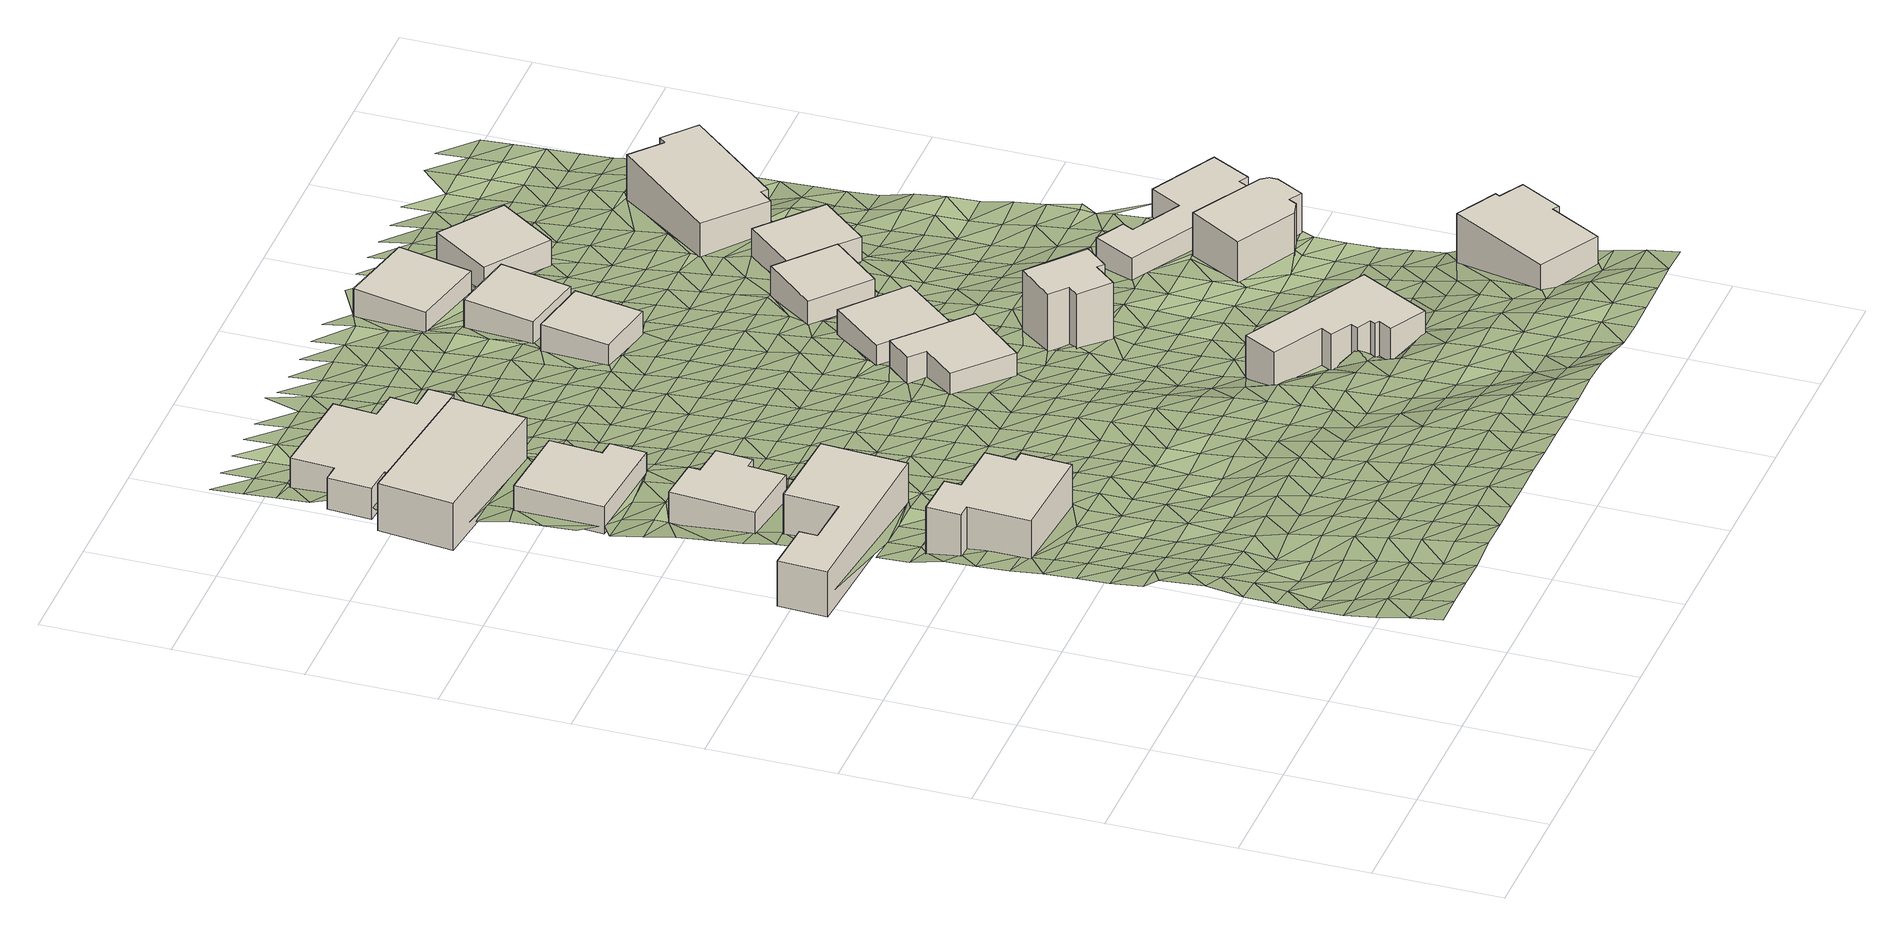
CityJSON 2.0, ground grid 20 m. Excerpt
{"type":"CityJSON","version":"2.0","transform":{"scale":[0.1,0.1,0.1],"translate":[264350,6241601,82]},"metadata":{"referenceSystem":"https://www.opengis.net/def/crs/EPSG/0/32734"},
"CityObjects":{
"building1":{"type":"Building","attributes":{"address":"110 Upper Roodebloem Road University Estate Cape Town","building":"house","building:levels":"2","footprint":{"type":"Polygon"},"plus_code":"CQXPXGX4+XPW","ground_height":95.2,"building_height":6.9,"roof_height":102.1},"geometry":[{"type":"Solid","lod":"1","boundaries":[[[[0,1,2,3]],[[1,4,5,2]],[[4,6,7,5]],[[6,8,9,7]],[[8,10,11,9]],[[10,12,13,11]],[[12,14,15,13]],[[14,0,3,15]],[[3,2,5,7,9,11,13,15]],[[14,12,10,8,6,4,1,0]]]]}]},
"building2":{"type":"Building","attributes":{"address":"112 Upper Roodebloem Road University Estate Cape Town","building":"house","building:levels":"2","footprint":{"type":"Polygon"},"plus_code":"CQXRX5XW+X7W","ground_height":97.8,"building_height":6.9,"roof_height":104.7},"geometry":[{"type":"Solid","lod":"1","boundaries":[[[[16,17,18,19]],[[17,20,21,18]],[[20,22,23,21]],[[22,24,25,23]],[[24,26,27,25]],[[26,28,29,27]],[[28,30,31,29]],[[30,32,33,31]],[[32,34,35,33]],[[34,16,19,35]],[[19,18,21,23,25,27,29,31,33,35]],[[34,32,30,28,26,24,22,20,17,16]]]]}]},
"building3":{"type":"Building","attributes":{"address":"108 Upper Roodebloem Road University Estate Cape Town","building":"house","building:levels":"1","footprint":{"type":"Polygon"},"plus_code":"CQXPX9XJ+XPR","ground_height":94.2,"building_height":4.1,"roof_height":98.3},"geometry":[{"type":"Solid","lod":"1","boundaries":[[[[36,37,38,39]],[[37,40,41,38]],[[40,42,43,41]],[[42,44,45,43]],[[44,46,47,45]],[[46,48,49,47]],[[48,50,51,49]],[[50,36,39,51]],[[39,38,41,43,45,47,49,51]],[[50,48,46,44,42,40,37,36]]]]}]},
"building4":{"type":"Building","attributes":{"address":"104 Upper Roodebloem Road University Estate Cape Town","building":"house","building:levels":"1","footprint":{"type":"Polygon"},"plus_code":"CQXMX9XJ+X3X","ground_height":91.2,"building_height":4.1,"roof_height":95.3},"geometry":[{"type":"Solid","lod":"1","boundaries":[[[[52,53,54,55]],[[53,56,57,54]],[[56,58,59,57]],[[58,60,61,59]],[[60,62,63,61]],[[62,52,55,63]],[[55,54,57,59,61,63]],[[62,60,58,56,53,52]]]]}]},
"building5":{"type":"Building","attributes":{"address":"102A Upper Roodebloem Road University Estate Cape Town","building":"house","building:levels":"2","footprint":{"type":"Polygon"},"plus_code":"CQXHX5X8+X9W","ground_height":89.8,"building_height":6.9,"roof_height":96.7},"geometry":[{"type":"Solid","lod":"1","boundaries":[[[[64,65,66,67]],[[65,68,69,66]],[[68,70,71,69]],[[70,64,67,71]],[[67,66,69,71]],[[70,68,65,64]]]]}]},
"building6":{"type":"Building","attributes":{"address":"102 Upper Roodebloem Road University Estate Cape Town","building":"house","building:levels":"1","footprint":{"type":"Polygon"},"plus_code":"CQXQXPXJ+XPX","ground_height":88.5,"building_height":4.1,"roof_height":92.6},"geometry":[{"type":"Solid","lod":"1","boundaries":[[[[72,73,74,75]],[[73,76,77,74]],[[76,78,79,77]],[[78,80,81,79]],[[80,82,83,81]],[[82,84,85,83]],[[84,86,87,85]],[[86,88,89,87]],[[88,90,91,89]],[[90,92,93,91]],[[92,94,95,93]],[[94,72,75,95]],[[75,74,77,79,81,83,85,87,89,91,93,95]],[[94,92,90,88,86,84,82,80,78,76,73,72]]]]}]},
"building7":{"type":"Building","attributes":{"address":"17 Beatty Road University Estate Cape Town","building":"house","building:levels":"1","footprint":{"type":"Polygon"},"plus_code":"C2X2XJXM+XRW","ground_height":92.9,"building_height":4.1,"roof_height":97},"geometry":[{"type":"Solid","lod":"1","boundaries":[[[[96,97,98,99]],[[97,100,101,98]],[[100,102,103,101]],[[102,104,105,103]],[[104,106,107,105]],[[106,96,99,107]],[[99,98,101,103,105,107]],[[106,104,102,100,97,96]]]]}]},
"building8":{"type":"Building","attributes":{"address":"2 Cloete Road Universtity Estate Cape Town","building":"house","building:levels":"2","footprint":{"type":"Polygon"},"plus_code":"C3X3X5XX+XJW","ground_height":94.3,"building_height":6.9,"roof_height":101.2},"geometry":[{"type":"Solid","lod":"1","boundaries":[[[[108,109,110,111]],[[109,112,113,110]],[[112,114,115,113]],[[114,116,117,115]],[[116,118,119,117]],[[118,120,121,119]],[[120,122,123,121]],[[122,124,125,123]],[[124,126,127,125]],[[126,128,129,127]],[[128,130,131,129]],[[130,108,111,131]],[[111,110,113,115,117,119,121,123,125,127,129,131]],[[130,128,126,124,122,120,118,116,114,112,109,108]]]]}]},
"building9":{"type":"Building","attributes":{"address":"15 Beatty Road University Estate Cape Town","building":"house","building:levels":"1","footprint":{"type":"Polygon"},"plus_code":"C2X8X4XX+XFW","ground_height":91.3,"building_height":4.1,"roof_height":95.4},"geometry":[{"type":"Solid","lod":"1","boundaries":[[[[132,133,134,135]],[[133,136,137,134]],[[136,138,139,137]],[[138,132,135,139]],[[135,134,137,139]],[[138,136,133,132]]]]}]},
"building10":{"type":"Building","attributes":{"address":"3 Cloete Road University Estate Cape Town","building":"house","building:levels":"3","footprint":{"type":"Polygon"},"plus_code":"C2XPXQXV+XGR","ground_height":92.7,"building_height":9.7,"roof_height":102.4},"geometry":[{"type":"Solid","lod":"1","boundaries":[[[[140,141,142,143]],[[141,144,145,142]],[[144,146,147,145]],[[146,148,149,147]],[[148,150,151,149]],[[150,152,153,151]],[[152,154,155,153]],[[154,140,143,155]],[[143,142,145,147,149,151,153,155]],[[154,152,150,148,146,144,141,140]]]]}]},
"building11":{"type":"Building","attributes":{"address":"137 Upper Roodebloem Road University Estate Cape Town","building":"house","building:levels":"1","footprint":{"type":"Polygon"},"plus_code":"CVXRX8X2+XGR","ground_height":88.2,"building_height":4.1,"roof_height":92.3},"geometry":[{"type":"Solid","lod":"1","boundaries":[[[[156,157,158,159]],[[157,160,161,158]],[[160,162,163,161]],[[162,156,159,163]],[[159,158,161,163]],[[162,160,157,156]]]]}]},
"building12":{"type":"Building","attributes":{"address":"135 Upper Roodebloem Road University Estate Cape Town","building":"house","building:levels":"1","footprint":{"type":"Polygon"},"plus_code":"C2X2XVX5+XXW","ground_height":86.9,"building_height":4.1,"roof_height":91},"geometry":[{"type":"Solid","lod":"1","boundaries":[[[[164,165,166,167]],[[165,168,169,166]],[[168,170,171,169]],[[170,164,167,171]],[[167,166,169,171]],[[170,168,165,164]]]]}]},
"building13":{"type":"Building","attributes":{"address":"13 Beatty Road University Estate Cape Town","building":"house","building:levels":"1","footprint":{"type":"Polygon"},"plus_code":"C2XQX2X2+XCX","ground_height":90.2,"building_height":4.1,"roof_height":94.3},"geometry":[{"type":"Solid","lod":"1","boundaries":[[[[172,173,174,175]],[[173,176,177,174]],[[176,178,179,177]],[[178,172,175,179]],[[175,174,177,179]],[[178,176,173,172]]]]}]},
"building14":{"type":"Building","attributes":{"address":"4 Cloete Road Universtity Estate Cape Town","building":"house","building:levels":"2","footprint":{"type":"Polygon"},"plus_code":"C4X8X6XG+X8V","ground_height":96.9,"building_height":6.9,"roof_height":103.8},"geometry":[{"type":"Solid","lod":"1","boundaries":[[[[180,181,182,183]],[[181,184,185,182]],[[184,186,187,185]],[[186,188,189,187]],[[188,190,191,189]],[[190,192,193,191]],[[192,194,195,193]],[[194,180,183,195]],[[183,182,185,187,189,191,193,195]],[[194,192,190,188,186,184,181,180]]]]}]},
"building15":{"type":"Building","attributes":{"address":"133 Upper Roodebloem Road University Estate Cape Town","building":"house","building:levels":"1","footprint":{"type":"Polygon"},"plus_code":"C2X3XQX2+XVX","ground_height":85.2,"building_height":4.1,"roof_height":89.3},"geometry":[{"type":"Solid","lod":"1","boundaries":[[[[196,197,198,199]],[[197,200,201,198]],[[200,202,203,201]],[[202,196,199,203]],[[199,198,201,203]],[[202,200,197,196]]]]}]},
"building16":{"type":"Building","attributes":{"address":"20 Cloete Road University Estate Cape Town","building":"house","building:levels":"2","footprint":{"type":"Polygon"},"plus_code":"C4X5XMXH+XHV","ground_height":92,"building_height":6.9,"roof_height":98.9},"geometry":[{"type":"Solid","lod":"1","boundaries":[[[[204,205,206,207]],[[205,208,209,206]],[[208,210,211,209]],[[210,212,213,211]],[[212,214,215,213]],[[214,216,217,215]],[[216,218,219,217]],[[218,220,221,219]],[[220,204,207,221]],[[207,206,209,211,213,215,217,219,221]],[[220,218,216,214,212,210,208,205,204]]]]}]},
"building17":{"type":"Building","attributes":{"address":"11 Beatty Road University Estate Cape Town","building":"house","building:levels":"1","footprint":{"type":"Polygon"},"plus_code":"C3X7XVXR+X8V","ground_height":88.9,"building_height":4.1,"roof_height":93},"geometry":[{"type":"Solid","lod":"1","boundaries":[[[[222,223,224,225]],[[223,226,227,224]],[[226,228,229,227]],[[228,222,225,229]],[[225,224,227,229]],[[228,226,223,222]]]]}]},
"building18":{"type":"Building","attributes":{"address":"26 Beatty Road University Estate Cape Town","building":"house","building:levels":"1","footprint":{"type":"Polygon"},"plus_code":"C2XQX9XW+XPR","ground_height":85.7,"building_height":4.1,"roof_height":89.8},"geometry":[{"type":"Solid","lod":"1","boundaries":[[[[230,231,232,233]],[[231,234,235,232]],[[234,236,237,235]],[[236,230,233,237]],[[233,232,235,237]],[[236,234,231,230]]]]}]},
"building19":{"type":"Building","attributes":{"address":"18 Haig Road University Estate Cape Town","building":"house","building:levels":"1","footprint":{"type":"Polygon"},"plus_code":"C4X9XCX2+XXV","ground_height":91.1,"building_height":4.1,"roof_height":95.2},"geometry":[{"type":"Solid","lod":"1","boundaries":[[[[238,239,240,241]],[[239,242,243,240]],[[242,244,245,243]],[[244,246,247,245]],[[246,248,249,247]],[[248,250,251,249]],[[250,252,253,251]],[[252,254,255,253]],[[254,256,257,255]],[[256,238,241,257]],[[241,240,243,245,247,249,251,253,255,257]],[[256,254,252,250,248,246,244,242,239,238]]]]}]},
"building20":{"type":"Building","attributes":{"address":"20 Rhodes Avenue University Estate Cape Town","building":"house","building:levels":"2","footprint":{"type":"Polygon"},"plus_code":"C3XQXJXJ+XWV","ground_height":85.9,"building_height":6.9,"roof_height":92.8},"geometry":[{"type":"Solid","lod":"1","boundaries":[[[[258,259,260,261]],[[259,262,263,260]],[[262,264,265,263]],[[264,266,267,265]],[[266,268,269,267]],[[268,270,271,269]],[[270,272,273,271]],[[272,258,261,273]],[[261,260,263,265,267,269,271,273]],[[272,270,268,266,264,262,259,258]]]]}]},
"terrain1":{"type":"TINRelief","geometry":[{"type":"CompositeSurface","lod":"1","boundaries":[[[274,275,276]],[[277,275,278]],[[279,275,274]],[[280,277,278]],[[278,275,279]],[[281,282,280]],[[274,283,279]],[[281,280,278]],[[284,285,282]],[[279,286,278]],[[287,282,281]],[[286,279,283]],[[282,287,284]],[[288,289,285]],[[281,278,290]],[[290,278,286]],[[285,284,288]],[[281,291,287]],[[286,283,292]],[[289,293,294]],[[291,281,290]],[[288,293,289]],[[287,295,284]],[[295,287,291]],[[286,296,290]],[[292,297,286]],[[284,298,288]],[[299,300,294]],[[299,294,293]],[[291,290,296]],[[298,284,295]],[[286,297,296]],[[301,302,303]],[[300,303,302]],[[288,304,293]],[[295,291,305]],[[304,288,298]],[[303,300,299]],[[306,301,307]],[[308,297,292]],[[296,305,291]],[[299,293,309]],[[301,303,307]],[[310,298,295]],[[309,293,304]],[[311,312,306]],[[295,305,310]],[[299,313,303]],[[296,297,314]],[[311,306,307]],[[308,315,297]],[[304,298,316]],[[299,309,313]],[[316,298,310]],[[297,315,314]],[[312,317,318]],[[303,319,307]],[[320,305,296]],[[321,312,311]],[[319,303,313]],[[322,318,323]],[[309,304,324]],[[312,321,317]],[[316,325,304]],[[296,314,320]],[[311,307,326]],[[310,305,327]],[[308,328,315]],[[313,309,324]],[[323,318,317]],[[326,307,319]],[[304,325,324]],[[329,322,330]],[[327,316,310]],[[327,305,320]],[[311,331,321]],[[332,314,315]],[[333,322,323]],[[319,313,334]],[[330,322,333]],[[331,311,326]],[[332,315,328]],[[335,325,316]],[[329,336,337]],[[324,334,313]],[[323,317,333]],[[338,317,321]],[[314,339,320]],[[329,330,336]],[[316,327,335]],[[326,319,340]],[[338,321,331]],[[339,314,332]],[[341,333,317]],[[342,343,337]],[[319,334,340]],[[330,333,341]],[[344,324,325]],[[320,345,327]],[[325,335,346]],[[342,337,336]],[[331,326,347]],[[345,320,339]],[[324,344,334]],[[332,328,348]],[[340,347,326]],[[325,346,344]],[[327,349,335]],[[350,343,342]],[[317,338,351]],[[338,331,352]],[[339,332,348]],[[349,327,345]],[[348,328,353]],[[354,340,334]],[[355,356,350]],[[347,352,331]],[[335,357,346]],[[334,344,354]],[[345,339,358]],[[335,349,357]],[[342,336,26]],[[359,347,340]],[[352,351,338]],[[348,358,339]],[[360,361,362]],[[342,363,350]],[[354,359,340]],[[362,364,360]],[[344,346,365]],[[346,357,366]],[[352,347,367]],[[349,345,368]],[[369,370,361]],[[358,371,345]],[[372,317,351]],[[342,26,363]],[[365,354,344]],[[373,348,353]],[[359,367,347]],[[346,366,365]],[[357,349,368]],[[369,361,360]],[[370,369,374]],[[375,350,363]],[[345,371,368]],[[376,351,352]],[[348,373,358]],[[373,353,377]],[[359,354,378]],[[367,376,352]],[[379,366,357]],[[378,354,365]],[[380,371,358]],[[379,357,368]],[[381,26,382]],[[351,376,383]],[[358,373,380]],[[381,363,26]],[[384,374,46]],[[375,363,381]],[[367,359,385]],[[374,369,46]],[[378,386,359]],[[375,355,350]],[[365,366,387]],[[371,388,368]],[[389,366,379]],[[351,383,372]],[[46,390,384]],[[367,385,376]],[[377,391,373]],[[359,386,385]],[[380,388,371]],[[387,378,365]],[[366,389,387]],[[392,393,390]],[[394,379,368]],[[381,395,375]],[[382,22,381]],[[396,369,360]],[[373,397,380]],[[388,394,368]],[[392,390,46]],[[383,376,398]],[[399,386,378]],[[376,385,400]],[[373,391,397]],[[389,379,401]],[[395,355,375]],[[378,387,399]],[[402,403,404]],[[393,405,404]],[[398,372,383]],[[393,392,405]],[[398,376,400]],[[394,401,379]],[[386,406,385]],[[388,380,407]],[[380,397,408]],[[386,399,406]],[[409,395,381]],[[387,389,410]],[[388,407,394]],[[360,411,396]],[[22,412,381]],[[401,413,389]],[[380,408,407]],[[22,414,415]],[[415,414,416]],[[417,400,385]],[[397,391,418]],[[416,372,419]],[[372,398,419]],[[402,404,420]],[[46,421,392]],[[411,360,1]],[[387,410,399]],[[381,412,409]],[[417,385,406]],[[389,413,410]],[[420,422,402]],[[392,421,405]],[[395,409,355]],[[423,404,405]],[[401,394,424]],[[408,397,425]],[[422,420,426]],[[394,407,427]],[[398,400,428]],[[22,415,429]],[[399,430,406]],[[415,416,429]],[[431,400,417]],[[425,397,418]],[[416,419,432]],[[46,433,421]],[[401,424,413]],[[410,430,399]],[[394,427,424]],[[419,398,428]],[[412,22,434]],[[408,435,407]],[[421,423,405]],[[436,355,409]],[[428,400,431]],[[416,432,429]],[[417,406,437]],[[435,408,425]],[[438,426,420]],[[412,434,409]],[[411,1,396]],[[436,439,355]],[[429,434,22]],[[430,437,406]],[[440,432,419]],[[410,413,441]],[[427,407,442]],[[443,396,444]],[[355,439,1]],[[413,424,445]],[[417,446,431]],[[425,418,447]],[[440,419,428]],[[442,407,435]],[[430,410,441]],[[437,446,417]],[[413,445,441]],[[444,396,448]],[[443,444,449]],[[404,423,450]],[[433,451,421]],[[452,436,409]],[[427,453,424]],[[434,454,409]],[[396,1,448]],[[455,433,456]],[[423,421,457]],[[432,458,429]],[[431,459,428]],[[460,432,440]],[[427,442,453]],[[1,439,461]],[[436,452,439]],[[437,430,462]],[[463,435,425]],[[448,449,444]],[[409,454,452]],[[446,459,431]],[[447,464,425]],[[434,429,458]],[[465,445,424]],[[421,451,457]],[[432,460,458]],[[441,462,430]],[[466,438,467]],[[1,461,448]],[[468,469,470]],[[451,433,455]],[[440,428,471]],[[435,463,442]],[[465,424,453]],[[463,425,464]],[[438,420,472]],[[473,461,439]],[[474,446,437]],[[459,471,428]],[[475,454,434]],[[452,473,439]],[[437,462,474]],[[476,449,448]],[[455,449,476]],[[468,470,477]],[[440,478,460]],[[479,441,445]],[[442,480,453]],[[477,481,468]],[[475,434,458]],[[482,445,465]],[[457,450,423]],[[483,448,461]],[[459,446,484]],[[447,485,464]],[[486,487,488]],[[471,478,440]],[[463,480,442]],[[473,483,461]],[[484,446,474]],[[445,482,479]],[[451,455,489]],[[450,457,451]],[[455,476,490]],[[477,470,481]],[[452,454,491]],[[460,492,458]],[[493,462,441]],[[494,465,453]],[[495,454,475]],[[496,487,497]],[[476,448,498]],[[478,492,460]],[[480,494,453]],[[472,420,58]],[[486,497,487]],[[455,490,489]],[[491,473,452]],[[459,499,471]],[[463,464,500]],[[489,450,451]],[[483,498,448]],[[454,495,491]],[[484,501,459]],[[441,479,493]],[[464,485,502]],[[496,503,504]],[[470,505,64]],[[475,458,506]],[[474,462,507]],[[482,465,508]],[[478,471,499]],[[500,480,463]],[[492,506,458]],[[459,501,499]],[[494,508,465]],[[500,464,502]],[[497,503,496]],[[490,476,509]],[[483,473,510]],[[507,484,474]],[[498,511,476]],[[507,462,493]],[[472,467,438]],[[512,513,504]],[[475,514,495]],[[510,473,491]],[[489,515,450]],[[490,509,489]],[[492,478,516]],[[479,482,517]],[[494,480,518]],[[512,504,503]],[[476,511,509]],[[506,514,475]],[[508,519,482]],[[520,498,483]],[[521,501,484]],[[522,502,485]],[[499,516,478]],[[518,480,500]],[[450,515,523]],[[523,524,450]],[[525,491,495]],[[479,517,493]],[[483,510,520]],[[484,507,521]],[[482,519,517]],[[526,524,527]],[[526,527,58]],[[515,489,528]],[[529,506,492]],[[514,525,495]],[[511,498,530]],[[508,494,531]],[[528,489,509]],[[492,516,529]],[[518,532,494]],[[533,503,497]],[[523,527,524]],[[534,510,491]],[[499,501,535]],[[493,536,507]],[[500,502,537]],[[472,58,467]],[[530,498,520]],[[501,521,538]],[[539,502,522]],[[512,503,533]],[[540,523,515]],[[514,506,541]],[[508,531,519]],[[534,491,525]],[[536,493,517]],[[494,532,531]],[[537,518,500]],[[540,515,528]],[[541,506,529]],[[501,538,535]],[[542,58,527]],[[537,502,539]],[[543,509,511]],[[544,516,499]],[[507,545,521]],[[530,546,511]],[[467,58,542]],[[547,548,512]],[[523,549,527]],[[520,510,550]],[[551,510,534]],[[545,507,536]],[[528,509,543]],[[525,514,552]],[[517,519,553]],[[554,532,518]],[[547,512,533]],[[523,540,549]],[[511,546,543]],[[541,555,514]],[[499,535,544]],[[519,531,556]],[[550,530,520]],[[529,516,557]],[[521,558,538]],[[522,559,539]],[[550,510,551]],[[518,537,554]],[[542,560,467]],[[534,525,552]],[[536,517,553]],[[514,555,552]],[[558,521,545]],[[519,556,553]],[[542,527,561]],[[540,528,562]],[[557,541,529]],[[532,563,531]],[[527,549,564]],[[557,516,544]],[[565,467,560]],[[497,72,533]],[[566,546,530]],[[539,567,537]],[[543,562,528]],[[532,554,563]],[[542,561,560]],[[534,568,551]],[[535,538,569]],[[545,536,570]],[[527,564,561]],[[530,550,566]],[[538,558,571]],[[567,539,559]],[[540,572,549]],[[573,555,541]],[[574,556,531]],[[565,64,467]],[[568,534,552]],[[553,570,536]],[[64,575,470]],[[547,533,576]],[[546,577,543]],[[535,569,544]],[[537,578,554]],[[540,562,572]],[[541,557,573]],[[538,571,569]],[[574,531,563]],[[560,579,565]],[[551,580,550]],[[545,581,558]],[[546,566,577]],[[578,537,567]],[[582,547,576]],[[583,564,549]],[[584,576,533]],[[560,561,579]],[[580,551,568]],[[545,570,581]],[[585,562,543]],[[552,555,586]],[[544,587,557]],[[588,553,556]],[[554,589,563]],[[583,549,572]],[[555,573,590]],[[591,556,574]],[[584,533,72]],[[550,592,566]],[[571,558,593]],[[567,559,594]],[[543,577,585]],[[587,544,569]],[[589,554,578]],[[568,552,586]],[[595,565,579]],[[592,550,580]],[[555,590,586]],[[581,593,558]],[[556,591,588]],[[565,596,64]],[[564,597,561]],[[598,572,562]],[[557,599,573]],[[600,570,553]],[[574,563,601]],[[602,564,583]],[[566,603,577]],[[569,571,604]],[[596,565,595]],[[585,598,562]],[[599,557,587]],[[563,589,601]],[[561,597,579]],[[580,568,605]],[[567,606,578]],[[564,602,597]],[[603,566,592]],[[571,593,604]],[[553,588,600]],[[594,607,567]],[[576,584,608]],[[609,583,572]],[[590,573,610]],[[611,581,570]],[[574,612,591]],[[586,605,568]],[[577,613,585]],[[587,569,614]],[[589,578,606]],[[598,609,572]],[[610,573,599]],[[612,574,601]],[[567,607,606]],[[72,608,584]],[[615,72,616]],[[595,579,617]],[[592,580,618]],[[613,577,603]],[[604,614,569]],[[611,570,600]],[[575,64,596]],[[619,620,576]],[[602,583,621]],[[622,593,581]],[[591,623,588]],[[615,616,624]],[[617,579,597]],[[580,605,618]],[[598,585,625]],[[586,590,626]],[[599,587,627]],[[601,589,628]],[[619,576,608]],[[609,621,583]],[[590,610,629]],[[623,591,612]],[[595,630,596]],[[603,592,631]],[[632,607,594]],[[625,585,613]],[[614,627,587]],[[581,611,622]],[[606,628,589]],[[633,604,593]],[[588,634,600]],[[586,635,605]],[[617,630,595]],[[618,631,592]],[[72,615,636]],[[626,590,629]],[[597,602,637]],[[609,598,638]],[[610,599,639]],[[640,612,601]],[[621,641,602]],[[624,642,643]],[[634,588,623]],[[636,615,624]],[[613,603,644]],[[604,633,614]],[[618,605,635]],[[638,598,625]],[[645,608,72]],[[599,627,639]],[[633,593,622]],[[601,628,640]],[[635,586,626]],[[642,646,643]],[[575,596,647]],[[617,597,637]],[[600,648,611]],[[606,607,649]],[[596,630,647]],[[602,641,637]],[[631,644,603]],[[632,650,607]],[[608,645,619]],[[629,610,651]],[[624,643,636]],[[623,612,652]],[[600,634,648]],[[636,645,72]],[[611,653,622]],[[621,609,654]],[[655,627,614]],[[638,656,609]],[[639,651,610]],[[652,612,640]],[[607,650,649]],[[657,630,617]],[[625,613,658]],[[659,628,606]],[[644,660,613]],[[633,655,614]],[[635,661,618]],[[646,575,662]],[[663,631,618]],[[664,665,619]],[[621,654,641]],[[629,666,626]],[[667,653,611]],[[647,662,575]],[[657,617,637]],[[609,656,654]],[[667,611,648]],[[668,643,646]],[[668,636,643]],[[658,638,625]],[[627,669,639]],[[634,623,670]],[[640,628,659]],[[619,645,664]],[[658,613,660]],[[651,666,629]],[[652,671,623]],[[606,649,659]],[[644,631,672]],[[650,632,673]],[[663,618,661]],[[655,669,627]],[[622,109,633]],[[653,109,622]],[[674,647,630]],[[626,675,635]],[[646,662,668]],[[676,630,657]],[[671,670,623]],[[648,634,677]],[[678,645,636]],[[637,641,679]],[[680,656,638]],[[681,651,639]],[[682,652,640]],[[631,663,672]],[[641,654,683]],[[635,684,661]],[[685,660,644]],[[633,686,655]],[[687,649,650]],[[626,666,675]],[[678,636,668]],[[674,630,676]],[[638,658,680]],[[669,681,639]],[[659,682,640]],[[667,648,677]],[[688,662,647]],[[657,637,679]],[[670,677,634]],[[641,683,679]],[[672,685,644]],[[650,673,687]],[[667,689,653]],[[656,690,654]],[[691,666,651]],[[633,109,686]],[[652,692,671]],[[684,663,661]],[[664,645,693]],[[688,668,662]],[[649,694,659]],[[695,645,678]],[[647,674,688]],[[656,680,690]],[[681,691,651]],[[682,692,652]],[[657,696,676]],[[658,660,697]],[[669,655,698]],[[685,699,660]],[[655,686,700]],[[694,649,687]],[[671,701,670]],[[702,683,654]],[[677,689,667]],[[693,645,695]],[[696,657,679]],[[677,670,703]],[[663,704,672]],[[705,675,666]],[[706,678,668]],[[658,697,680]],[[669,698,681]],[[659,707,682]],[[702,654,690]],[[660,699,697]],[[691,705,666]],[[655,700,698]],[[692,708,671]],[[672,704,685]],[[693,709,664]],[[703,670,710]],[[676,711,674]],[[701,671,708]],[[706,668,688]],[[694,707,659]],[[687,673,712]],[[703,713,677]],[[711,676,696]],[[714,670,701]],[[710,670,714]],[[715,686,109]],[[695,678,716]],[[683,717,679]],[[680,718,690]],[[692,682,719]],[[720,683,702]],[[713,703,710]],[[674,721,688]],[[699,685,722]],[[691,681,723]],[[700,686,715]],[[694,687,712]],[[675,705,724]],[[706,716,678]],[[725,685,704]],[[697,718,680]],[[681,698,726]],[[682,707,719]],[[712,673,727]],[[696,679,717]],[[109,728,715]],[[721,674,711]],[[683,720,717]],[[722,685,725]],[[714,701,729]],[[693,695,730]],[[714,731,710]],[[702,690,732]],[[723,705,691]],[[681,726,723]],[[692,733,708]],[[688,734,706]],[[700,735,698]],[[736,707,694]],[[716,730,695]],[[718,732,690]],[[733,701,708]],[[719,737,692]],[[711,696,738]],[[697,699,739]],[[688,721,734]],[[722,740,699]],[[735,700,715]],[[736,694,712]],[[741,742,693]],[[702,743,720]],[[733,692,737]],[[724,705,744]],[[717,738,696]],[[106,675,724]],[[718,697,739]],[[745,726,698]],[[730,741,693]],[[732,743,702]],[[699,740,739]],[[723,746,705]],[[706,747,716]],[[728,748,715]],[[749,719,707]],[[727,750,712]],[[706,734,751]],[[745,698,735]],[[752,707,736]],[[705,746,744]],[[725,704,753]],[[721,711,754]],[[738,755,711]],[[756,728,109]],[[730,716,747]],[[717,720,757]],[[732,718,758]],[[719,749,737]],[[717,759,738]],[[706,751,747]],[[743,760,720]],[[722,725,761]],[[737,762,733]],[[749,707,752]],[[724,744,763]],[[723,764,746]],[[734,721,754]],[[736,712,765]],[[723,726,766]],[[711,755,754]],[[739,758,718]],[[767,726,745]],[[740,722,761]],[[735,715,768]],[[720,760,757]],[[724,763,769]],[[770,715,748]],[[765,712,750]],[[759,717,757]],[[748,728,771]],[[741,730,772]],[[773,743,732]],[[774,762,737]],[[704,106,753]],[[746,775,744]],[[764,723,766]],[[775,746,764]],[[767,766,726]],[[769,106,724]],[[776,751,734]],[[745,735,768]],[[736,777,752]],[[747,772,730]],[[732,758,773]],[[768,715,770]],[[737,749,774]],[[778,739,740]],[[779,738,759]],[[776,734,754]],[[777,736,765]],[[779,755,738]],[[780,781,741]],[[760,743,782]],[[725,783,761]],[[745,784,767]],[[752,785,749]],[[763,744,786]],[[741,772,780]],[[756,733,762]],[[782,743,773]],[[740,761,778]],[[774,787,762]],[[755,779,754]],[[747,751,788]],[[789,758,739]],[[728,756,771]],[[748,790,770]],[[765,750,791]],[[792,751,776]],[[784,745,768]],[[752,777,785]],[[763,786,769]],[[760,793,757]],[[753,106,794]],[[748,771,790]],[[762,787,795]],[[759,757,796]],[[774,749,797]],[[798,766,767]],[[751,792,788]],[[782,793,760]],[[739,778,789]],[[799,772,747]],[[800,776,754]],[[773,758,801]],[[769,802,106]],[[798,767,784]],[[797,749,785]],[[754,779,800]],[[778,761,783]],[[768,770,803]],[[756,762,795]],[[804,777,765]],[[770,790,805]],[[791,806,765]],[[801,782,773]],[[787,774,807]],[[794,106,808]],[[747,788,799]],[[769,786,802]],[[801,758,789]],[[780,772,809]],[[792,776,810]],[[784,768,803]],[[804,785,777]],[[757,793,796]],[[753,794,811]],[[803,770,805]],[[807,774,797]],[[765,806,804]],[[812,766,798]],[[812,813,766]],[[771,814,790]],[[800,810,776]],[[106,802,808]],[[785,815,797]],[[800,779,816]],[[809,817,780]],[[818,793,782]],[[809,772,799]],[[778,783,819]],[[789,778,820]],[[798,784,821]],[[771,756,814]],[[795,787,822]],[[782,801,818]],[[807,823,787]],[[785,824,815]],[[788,792,825]],[[826,805,790]],[[810,800,816]],[[827,806,791]],[[813,812,828]],[[810,829,792]],[[808,811,794]],[[803,821,784]],[[804,824,785]],[[783,830,819]],[[778,819,820]],[[826,790,814]],[[822,787,823]],[[793,831,796]],[[138,753,811]],[[788,825,799]],[[786,832,802]],[[801,789,833]],[[834,830,783]],[[792,829,825]],[[793,818,831]],[[816,779,157]],[[795,835,756]],[[789,820,833]],[[797,815,836]],[[798,837,812]],[[836,807,797]],[[806,838,804]],[[821,839,798]],[[837,828,812]],[[802,832,808]],[[840,786,154]],[[841,803,805]],[[816,842,810]],[[832,786,840]],[[843,805,826]],[[835,795,822]],[[806,827,838]],[[834,783,138]],[[799,844,809]],[[818,801,845]],[[798,839,837]],[[756,846,814]],[[829,810,842]],[[819,830,847]],[[803,841,821]],[[848,823,807]],[[849,824,804]],[[831,850,796]],[[844,799,825]],[[833,845,801]],[[841,805,843]],[[837,154,828]],[[811,808,851]],[[826,814,846]],[[852,825,829]],[[815,824,853]],[[847,830,834]],[[804,838,849]],[[809,854,855]],[[831,818,856]],[[820,819,857]],[[846,756,835]],[[850,858,796]],[[829,842,852]],[[851,808,832]],[[807,836,848]],[[859,839,821]],[[822,823,860]],[[844,825,852]],[[854,809,844]],[[856,818,845]],[[858,157,796]],[[826,861,843]],[[811,862,138]],[[841,859,821]],[[840,154,863]],[[847,857,819]],[[157,864,816]],[[853,824,849]],[[865,850,831]],[[832,840,863]],[[820,866,833]],[[835,822,860]],[[838,827,867]],[[868,154,837]],[[851,862,811]],[[861,826,846]],[[860,823,848]],[[842,869,852]],[[839,870,837]],[[834,857,847]],[[834,138,871]],[[865,831,856]],[[815,872,836]],[[873,845,833]],[[843,874,841]],[[838,867,849]],[[868,863,154]],[[859,870,839]],[[867,827,875]],[[844,852,876]],[[858,877,157]],[[878,858,850]],[[832,879,851]],[[874,843,861]],[[834,871,857]],[[862,871,138]],[[856,845,873]],[[868,837,880]],[[846,835,881]],[[854,844,876]],[[865,878,850]],[[879,832,863]],[[860,882,835]],[[859,841,883]],[[157,877,864]],[[869,884,852]],[[870,880,837]],[[849,885,853]],[[833,866,873]],[[877,858,886]],[[861,846,881]],[[854,876,887]],[[848,836,872]],[[883,841,874]],[[881,835,882]],[[885,849,867]],[[865,856,888]],[[862,851,889]],[[878,886,858]],[[851,879,890]],[[891,857,871]],[[842,165,869]],[[863,868,892]],[[870,859,893]],[[894,860,848]],[[873,888,856]],[[880,895,868]],[[862,889,871]],[[874,861,896]],[[864,877,897]],[[851,890,889]],[[893,859,883]],[[853,885,898]],[[879,863,892]],[[897,877,886]],[[868,895,892]],[[881,896,861]],[[852,884,899]],[[865,900,878]],[[901,882,860]],[[873,866,888]],[[888,902,865]],[[872,894,848]],[[880,870,903]],[[883,874,904]],[[165,884,869]],[[893,905,870]],[[880,906,895]],[[898,907,853]],[[908,893,883]],[[886,878,900]],[[871,909,891]],[[890,879,910]],[[178,857,891]],[[865,902,900]],[[871,889,911]],[[896,904,874]],[[860,894,901]],[[912,864,897]],[[913,881,882]],[[904,908,883]],[[910,879,892]],[[870,905,903]],[[906,880,903]],[[871,911,909]],[[914,888,866]],[[864,912,915]],[[897,886,916]],[[890,917,889]],[[881,913,896]],[[918,866,919]],[[165,864,915]],[[913,882,901]],[[888,914,902]],[[900,916,886]],[[917,890,910]],[[919,866,178]],[[918,914,866]],[[920,892,895]],[[907,898,921]],[[893,908,922]],[[923,884,165]],[[924,891,909]],[[895,906,925]],[[899,884,923]],[[912,897,926]],[[927,911,889]],[[922,905,893]],[[928,904,896]],[[894,872,929]],[[178,891,924]],[[892,920,910]],[[894,929,901]],[[897,916,926]],[[927,889,917]],[[896,913,928]],[[908,904,930]],[[900,902,931]],[[905,922,903]],[[914,932,902]],[[920,895,925]],[[915,912,933]],[[876,934,935]],[[900,931,916]],[[911,936,909]],[[917,910,937]],[[901,938,913]],[[899,923,939]],[[872,192,929]],[[926,933,912]],[[902,932,931]],[[940,911,927]],[[928,941,904]],[[908,942,922]],[[165,915,943]],[[923,165,943]],[[222,918,919]],[[919,178,944]],[[937,910,920]],[[938,901,929]],[[941,930,904]],[[903,922,942]],[[911,940,936]],[[909,944,924]],[[876,196,934]],[[914,918,222]],[[899,939,945]],[[926,916,946]],[[947,927,917]],[[913,948,928]],[[924,944,178]],[[933,943,915]],[[946,916,931]],[[937,947,917]],[[938,948,913]],[[944,909,936]],[[932,914,949]],[[196,899,945]],[[950,933,926]],[[940,927,951]],[[941,928,952]],[[939,923,953]],[[920,925,954]],[[903,955,906]],[[943,956,923]],[[954,937,920]],[[946,950,926]],[[947,951,927]],[[928,948,952]],[[931,932,957]],[[222,949,914]],[[956,943,933]],[[958,930,941]],[[940,959,936]],[[960,944,936]],[[953,945,939]],[[954,925,961]],[[946,931,962]],[[932,949,957]],[[947,937,963]],[[950,964,933]],[[951,959,940]],[[952,958,941]],[[942,955,903]],[[956,933,964]],[[945,965,196]],[[963,937,954]],[[930,958,966]],[[967,960,936]],[[962,931,957]],[[950,946,968]],[[951,947,969]],[[934,196,970]],[[961,971,972]],[[959,967,936]],[[945,953,965]],[[973,934,970]],[[962,968,946]],[[974,944,960]],[[947,963,969]],[[949,222,975]],[[966,976,977]],[[966,958,976]],[[964,978,956]],[[970,196,965]],[[954,961,979]],[[959,951,980]],[[967,981,960]],[[982,972,971]],[[964,950,983]],[[979,963,954]],[[968,984,950]],[[969,980,951]],[[979,961,972]],[[981,974,960]],[[957,949,985]],[[964,983,978]],[[967,959,986]],[[975,222,228]],[[950,984,983]],[[944,974,228]],[[962,957,987]],[[985,949,975]],[[988,965,953]],[[980,986,959]],[[955,942,216]],[[965,988,970]],[[968,962,987]],[[989,969,963]],[[978,236,956]],[[963,979,990]],[[981,967,991]],[[987,984,968]],[[969,989,980]],[[978,983,992]],[[991,967,986]],[[989,963,990]],[[972,982,993]],[[994,970,995]],[[975,228,996]],[[997,974,981]],[[979,972,998]],[[988,953,236]],[[995,970,988]],[[999,978,992]],[[996,1000,975]],[[975,1000,985]],[[984,1001,983]],[[1002,986,980]],[[991,997,981]],[[999,236,978]],[[984,987,1001]],[[246,993,982]],[[980,989,1002]],[[998,972,993]],[[990,979,1003]],[[974,1004,228]],[[1005,992,983]],[[997,1004,974]],[[1003,979,998]],[[996,228,1006]],[[1007,991,986]],[[990,1008,989]],[[1005,983,1001]],[[1002,1009,986]],[[1010,985,1000]],[[1011,988,236]],[[988,1012,995]],[[1006,1000,996]],[[1010,1013,985]],[[987,957,1014]],[[1008,990,1003]],[[991,1007,997]],[[228,1004,1006]],[[1011,1012,988]],[[1007,986,1009]],[[999,992,1015]],[[989,1016,1002]],[[1017,992,1005]],[[1018,995,1019]],[[1008,1016,989]],[[1020,1010,1000]],[[1015,236,999]],[[1021,1004,997]],[[995,1012,1019]],[[1015,992,1017]],[[1020,1000,1006]],[[1003,998,1022]],[[1002,1023,1009]],[[1008,1003,1024]],[[997,1007,1021]],[[1011,236,1025]],[[1005,1001,1026]],[[987,1014,1001]],[[1002,1016,1023]],[[1024,1016,1008]],[[1025,1012,1011]],[[1004,1027,1006]],[[1028,1010,1020]],[[1025,236,1015]],[[1005,1026,1017]],[[1021,1027,1004]],[[1007,1009,1029]],[[1009,1023,1030]],[[1031,1020,1006]],[[1032,1019,1012]],[[1017,1033,1015]],[[1029,1021,1007]],[[1034,1012,1025]],[[1027,1031,1006]],[[1029,1009,1030]],[[1026,1001,1014]],[[1033,1017,1026]],[[1019,1032,1035]],[[1028,1020,1036]],[[1012,1034,1032]],[[1025,1015,1037]],[[1027,1021,1038]],[[1031,1036,1020]],[[1037,1015,1033]],[[1038,1021,1029]],[[1025,1039,1034]],[[1028,268,1010]],[[1028,1036,1040]],[[1031,1027,1041]],[[1039,1025,1037]],[[1038,1042,1027]],[[1033,1026,1043]],[[1026,1014,1044]],[[1045,1028,1040]],[[1034,1046,1032]],[[1031,1041,1036]],[[1027,1042,1041]],[[1033,1043,1037]],[[1034,1039,1046]],[[1026,1044,1043]],[[1032,1047,1048]],[[1044,1014,1049]],[[1040,1036,1050]],[[1046,1047,1032]],[[1036,1041,1051]],[[1028,1045,268]],[[1037,1052,1039]],[[1037,1043,1053]],[[1045,1040,1050]],[[1050,1036,1051]],[[1049,1054,1044]],[[1046,1039,1052]],[[1037,1053,1052]],[[1044,1055,1043]],[[1044,1054,1055]],[[1056,1047,1046]],[[1057,1045,1050]],[[1058,1053,1043]],[[1056,1046,1052]],[[1058,1043,1055]],[[1057,1059,1045]],[[1045,1059,268]],[[1060,1047,1056]],[[1054,1061,1055]],[[1052,1053,1062]],[[1063,1053,1058]],[[268,1061,1054]],[[1064,1047,1060]],[[1056,1052,1062]],[[1053,1063,1062]],[[1058,1055,1065]],[[1065,1055,1061]],[[1056,1066,1060]],[[1059,1067,268]],[[1058,1068,1063]],[[1066,1056,1062]],[[1068,1058,1065]],[[1061,268,1069]],[[1060,1070,1064]],[[1070,1060,1066]],[[1071,1062,1063]],[[1072,1063,1068]],[[1066,1062,1071]],[[1063,1072,1071]],[[1070,1066,1073]],[[1071,1073,1066]],[[1070,1074,1075]],[[1070,1073,1074]]]}]}
},
"vertices":[
[311,868,124],[319,1002,124],[319,1002,201],[311,868,201],[178,1010,124],[178,1010,201],[173,925,124],[173,925,201],[93,930,124],[93,930,201],[94,958,124],[94,958,201],[12,963,124],[12,963,201],[8,886,124],[8,886,201],
[345,633,146],[349,712,146],[349,712,227],[345,633,227],[331,713,146],[331,713,227],[334,761,146],[334,761,227],[245,766,146],[245,766,227],[246,792,146],[246,792,227],[174,795,146],[174,795,227],[171,741,146],[171,741,227],[193,740,146],[193,740,227],[188,642,146],[188,642,227],
[286,1099,111],[304,1098,111],[304,1098,163],[286,1099,163],[309,1156,111],[309,1156,163],[255,1161,111],[255,1161,163],[256,1179,111],[256,1179,163],[186,1185,111],[186,1185,163],[175,1051,111],[175,1051,163],[281,1041,111],[281,1041,163],
[316,1262,87],[321,1319,87],[321,1319,133],[316,1262,133],[295,1321,87],[295,1321,133],[301,1403,87],[301,1403,133],[174,1413,87],[174,1413,133],[163,1274,87],[163,1274,133],
[340,1563,67],[97,1591,67],[97,1591,147],[340,1563,147],[83,1473,67],[83,1473,147],[326,1445,67],[326,1445,147],
[331,1737,53],[179,1750,53],[179,1750,106],[331,1737,106],[174,1682,53],[174,1682,106],[147,1684,53],[147,1684,106],[141,1615,53],[141,1615,106],[188,1611,53],[188,1611,106],[187,1600,53],[187,1600,106],[407,1582,53],[407,1582,106],[410,1621,53],[410,1621,106],[369,1624,53],[369,1624,106],[373,1666,53],[373,1666,106],[326,1670,53],[326,1670,106],
[676,1019,105],[642,981,105],[642,981,150],[676,1019,150],[666,960,105],[666,960,150],[622,911,105],[622,911,150],[703,838,105],[703,838,150],[781,926,105],[781,926,150],
[993,415,120],[790,524,120],[790,524,192],[993,415,192],[761,471,120],[761,471,192],[841,427,120],[841,427,192],[831,409,120],[831,409,192],[865,391,120],[865,391,192],[859,380,120],[859,380,192],[882,368,120],[882,368,192],[877,360,120],[877,360,192],[885,356,120],[885,356,192],[873,334,120],[873,334,192],[931,302,120],[931,302,192],
[750,1123,88],[680,1041,88],[680,1041,134],[750,1123,134],[773,962,88],[773,962,134],[843,1045,88],[843,1045,134],
[830,872,102],[783,818,102],[783,818,204],[830,872,204],[810,795,102],[810,795,204],[796,779,102],[796,779,204],[842,740,102],[842,740,204],[872,775,102],[872,775,204],[882,766,102],[882,766,204],[913,802,102],[913,802,204],
[702,1398,56],[722,1506,56],[722,1506,103],[702,1398,103],[624,1525,56],[624,1525,103],[604,1416,56],[604,1416,103],
[749,1522,41],[772,1634,41],[772,1634,90],[749,1522,90],[668,1655,41],[668,1655,90],[645,1543,41],[645,1543,90],
[842,1254,73],[773,1175,73],[773,1175,123],[842,1254,123],[858,1103,73],[858,1103,123],[927,1182,73],[927,1182,123],
[1059,172,132],[1155,119,132],[1155,119,218],[1059,172,218],[1201,202,132],[1201,202,218],[1211,196,132],[1211,196,218],[1248,263,132],[1248,263,218],[1209,285,132],[1209,285,218],[1213,292,132],[1213,292,218],[1147,328,132],[1147,328,218],
[792,1794,21],[669,1821,21],[669,1821,73],[792,1794,73],[643,1704,21],[643,1704,73],[766,1677,21],[766,1677,73],
[1145,570,93],[1168,576,93],[1168,576,169],[1145,570,169],[1175,589,93],[1175,589,169],[1196,577,93],[1196,577,169],[1220,621,93],[1220,621,169],[1220,634,93],[1220,634,169],[1212,645,93],[1212,645,169],[1099,708,93],[1099,708,169],[1048,623,93],[1048,623,169],
[944,1317,63],[880,1243,63],[880,1243,110],[944,1317,110],[974,1162,63],[974,1162,110],[1038,1236,63],[1038,1236,110],
[837,1753,25],[773,1661,25],[773,1661,78],[837,1753,78],[871,1593,25],[871,1593,78],[935,1685,25],[935,1685,78],
[1231,653,85],[1250,689,85],[1250,689,132],[1231,653,132],[1265,681,85],[1265,681,132],[1298,743,85],[1298,743,132],[1191,800,85],[1191,800,132],[1163,750,85],[1163,750,132],[1084,793,85],[1084,793,132],[1093,810,85],[1093,810,132],[1047,835,85],[1047,835,132],[1012,770,85],[1012,770,132],
[1071,1547,30],[935,1392,30],[935,1392,108],[1071,1547,108],[1023,1315,30],[1023,1315,108],[1041,1336,30],[1041,1336,108],[1050,1328,30],[1050,1328,108],[1177,1474,30],[1177,1474,108],[1127,1517,30],[1127,1517,108],[1118,1506,30],[1118,1506,108],
[185,6,226],[135,56,219],[135,6,226],[135,106,209],[185,106,210],[185,56,218],[135,156,202],[185,156,197],[135,206,201],[235,6,226],[185,256,190],[135,256,201],[235,56,218],[185,206,185],[185,306,194],[135,306,202],[235,106,210],[235,156,201],[285,6,225],[185,356,193],[150,367,198],[235,206,186],[285,106,209],[285,56,217],[235,256,176],[185,406,190],[156,440,188],[135,506,182],[135,456,188],[185,456,183],[235,306,183],[285,156,201],[135,556,180],[185,506,177],[335,6,232],[235,356,184],[285,206,192],[185,556,175],[135,606,177],[235,406,181],[335,106,217],[335,56,224],[285,256,179],[188,642,165],[135,656,172],[235,456,175],[335,156,209],[185,606,170],[135,706,169],[185,656,165],[285,356,175],[285,306,171],[235,506,171],[335,206,201],[385,6,231],[135,756,167],[171,741,159],[235,556,170],[385,56,223],[185,706,164],[285,406,175],[335,256,192],[174,795,150],[135,806,155],[235,606,168],[385,106,216],[285,456,170],[193,740,159],[185,806,150],[135,856,153],[335,356,170],[385,156,209],[335,306,184],[285,506,166],[435,56,223],[385,206,201],[185,856,147],[285,606,165],[285,556,165],[435,6,231],[335,406,165],[311,868,137],[8,886,160],[385,256,194],[435,106,216],[335,456,170],[178,1010,136],[135,1006,143],[135,956,147],[235,806,146],[173,925,144],[385,356,173],[385,306,184],[335,506,165],[435,206,200],[175,1051,130],[135,1056,134],[435,156,209],[345,633,160],[485,56,224],[135,1106,129],[235,856,143],[335,556,162],[485,6,231],[385,406,160],[435,256,192],[485,106,216],[285,806,143],[245,766,155],[335,606,161],[135,1156,123],[385,506,161],[385,456,161],[435,356,176],[485,156,208],[435,306,186],[135,1206,114],[535,6,231],[185,1206,111],[135,1256,105],[485,206,200],[285,856,143],[281,1041,123],[535,56,223],[385,606,158],[435,406,164],[385,556,159],[485,256,192],[135,1356,101],[135,1306,104],[163,1274,101],[185,1256,101],[435,456,153],[535,156,209],[535,106,216],[335,856,137],[485,356,179],[285,1006,128],[335,806,138],[485,306,186],[331,713,154],[335,756,146],[349,712,154],[435,506,155],[585,6,230],[385,656,155],[174,1413,94],[235,1206,110],[135,1406,98],[235,1256,99],[535,256,193],[585,56,223],[135,1456,87],[535,206,201],[435,606,155],[385,756,145],[485,406,166],[435,556,156],[385,706,151],[256,1179,115],[385,806,137],[585,106,215],[335,906,135],[485,456,152],[185,1456,84],[335,956,131],[435,656,152],[535,356,179],[585,156,208],[286,1099,125],[285,1056,123],[535,306,186],[485,506,149],[635,6,229],[335,1056,120],[304,1098,125],[316,1262,102],[285,1206,110],[385,906,129],[585,206,201],[385,856,133],[309,1156,118],[255,1161,115],[285,1256,104],[435,756,144],[485,556,153],[435,706,148],[335,1006,124],[535,406,167],[635,106,215],[635,56,222],[585,256,192],[83,1473,89],[326,1445,80],[141,1615,75],[135,1606,75],[187,1600,72],[485,606,151],[285,1406,87],[385,956,125],[535,456,159],[435,806,134],[335,1106,119],[185,1606,72],[485,656,147],[585,356,175],[635,156,208],[188,1611,72],[585,306,185],[385,1006,120],[535,506,154],[685,6,228],[174,1682,65],[135,1706,67],[147,1684,67],[335,1206,107],[335,1156,113],[435,906,127],[485,706,141],[585,406,164],[635,206,201],[435,856,131],[135,1756,64],[179,1750,58],[385,1056,115],[535,606,148],[685,106,214],[535,556,152],[685,56,221],[185,1756,58],[135,1806,60],[97,1591,80],[485,756,138],[585,456,158],[635,256,190],[385,1156,107],[435,956,123],[385,1106,111],[185,1806,55],[135,1856,57],[485,806,134],[335,1256,102],[535,656,144],[635,356,167],[685,156,208],[635,306,177],[435,1006,119],[585,506,155],[735,6,228],[335,1306,94],[321,1319,94],[485,856,130],[295,1321,96],[335,1356,91],[385,1206,102],[535,706,141],[435,1056,114],[685,256,181],[685,206,198],[235,1756,54],[485,906,126],[585,606,148],[635,406,161],[735,106,214],[585,556,152],[735,56,221],[385,1256,97],[535,756,138],[335,1406,84],[435,1156,105],[585,656,145],[635,456,158],[435,1106,110],[235,1806,52],[185,1856,54],[385,1306,91],[485,1006,116],[485,956,121],[535,856,128],[685,356,166],[735,156,201],[535,806,132],[685,306,170],[585,706,141],[635,506,155],[785,6,229],[335,1456,80],[385,1406,80],[435,1206,100],[735,206,186],[385,1356,86],[335,1506,73],[485,1056,112],[785,56,220],[535,906,124],[635,606,147],[685,406,163],[635,556,151],[435,1256,95],[585,756,136],[735,256,175],[407,1582,60],[285,1806,51],[485,1106,107],[785,106,203],[385,1456,75],[535,956,121],[685,456,159],[235,1856,52],[435,1306,90],[285,1756,56],[485,1156,102],[585,856,124],[635,656,143],[735,356,167],[785,156,187],[585,806,129],[735,306,170],[535,1006,116],[685,506,155],[835,6,225],[385,1506,67],[385,1556,64],[435,1406,79],[485,1206,98],[635,706,137],[735,406,163],[785,206,178],[435,1356,85],[535,1056,109],[685,556,147],[585,906,119],[835,106,189],[835,56,207],[335,1756,53],[485,1256,93],[635,756,133],[735,456,157],[785,256,175],[535,1106,104],[685,606,139],[335,1706,56],[326,1670,59],[435,1456,73],[585,956,116],[335,1806,48],[285,1856,49],[485,1306,88],[735,506,142],[785,306,171],[373,1666,54],[535,1156,99],[635,856,121],[685,656,134],[835,156,181],[635,806,125],[435,1506,68],[585,1006,112],[885,6,212],[735,556,129],[785,356,167],[622,911,117],[385,1706,52],[485,1406,77],[535,1206,96],[685,706,128],[835,206,179],[485,1356,83],[369,1624,60],[385,1656,54],[585,1056,107],[385,1756,51],[410,1621,60],[435,1556,62],[785,406,156],[885,106,186],[885,56,193],[685,756,126],[835,256,176],[761,471,135],[535,1306,86],[735,606,123],[535,1256,90],[485,1456,72],[585,1156,96],[885,156,183],[585,1106,102],[635,956,113],[435,1606,57],[642,981,108],[385,1806,44],[335,1856,44],[685,806,119],[785,456,135],[435,1656,52],[735,656,121],[835,356,156],[835,306,171],[635,1006,108],[935,6,198],[485,1556,62],[703,838,114],[485,1506,67],[831,409,133],[435,1706,48],[535,1406,76],[585,1206,92],[735,706,121],[885,206,181],[535,1356,81],[666,960,109],[635,1056,105],[785,556,118],[935,56,190],[485,1606,57],[841,427,133],[585,1256,87],[735,756,120],[885,256,176],[435,1806,39],[935,106,187],[435,1756,44],[535,1456,71],[635,1156,94],[785,656,114],[635,1106,99],[785,606,116],[873,334,137],[585,1306,83],[835,406,133],[676,1019,106],[735,806,115],[485,1656,51],[935,156,185],[885,306,161],[409,1865,40],[859,380,156],[535,1506,66],[985,56,192],[865,391,124],[877,360,137],[835,556,115],[485,1706,46],[585,1406,72],[635,1206,88],[935,206,182],[585,1356,77],[535,1556,60],[685,1056,103],[785,756,116],[735,856,111],[680,1041,103],[785,706,115],[985,6,194],[835,506,118],[885,356,137],[485,1756,41],[882,368,137],[635,1256,83],[931,302,157],[535,1606,55],[835,606,111],[985,106,190],[935,256,170],[585,1456,67],[685,1156,94],[685,1106,99],[485,1806,35],[435,1856,35],[635,1306,80],[783,818,110],[835,656,109],[785,806,110],[535,1706,45],[885,506,117],[985,206,175],[1035,6,196],[535,1656,50],[985,156,186],[773,962,99],[585,1556,60],[585,1506,63],[993,415,122],[635,1406,69],[685,1206,85],[604,1416,72],[635,1356,76],[735,1106,96],[935,306,157],[785,856,108],[796,779,116],[1035,56,193],[842,740,111],[835,706,110],[885,606,107],[785,906,105],[885,556,112],[935,456,119],[535,1756,40],[685,1256,80],[985,256,168],[810,795,110],[585,1606,55],[1035,106,190],[735,1156,89],[624,1525,61],[535,1806,35],[485,1856,30],[685,1306,76],[750,1123,96],[885,656,106],[1035,156,179],[830,872,104],[985,306,157],[585,1706,45],[735,1206,84],[935,506,115],[1085,6,198],[585,1656,51],[685,1356,72],[785,956,99],[985,356,135],[702,1398,67],[1035,206,168],[885,706,107],[585,1756,38],[635,1556,56],[735,1256,79],[835,906,98],[935,606,105],[1085,106,188],[935,556,110],[1085,56,194],[1035,256,165],[835,956,95],[585,1806,33],[635,1606,54],[835,1006,93],[885,756,108],[872,775,108],[985,456,117],[1059,172,179],[645,1543,56],[535,1856,29],[735,1306,72],[785,1156,86],[773,1175,86],[935,656,103],[1035,356,137],[1035,306,152],[1085,156,170],[635,1706,43],[985,506,113],[1135,6,199],[882,766,108],[635,1656,53],[785,1106,89],[735,1356,67],[885,906,96],[785,1206,83],[835,1056,88],[1035,406,128],[1085,256,159],[935,756,105],[1135,56,190],[935,706,104],[885,856,102],[985,606,103],[668,1655,45],[985,556,106],[635,1756,36],[785,1256,76],[1035,456,118],[835,1106,85],[1085,306,146],[1135,106,175],[735,1406,63],[885,956,93],[643,1704,43],[1155,119,175],[635,1806,34],[585,1856,28],[785,1306,70],[858,1103,85],[735,1456,61],[985,656,102],[1085,356,135],[1035,506,109],[885,1006,86],[935,856,99],[749,1522,56],[785,1356,64],[842,1254,74],[1186,56,189],[935,806,102],[685,1656,45],[985,706,102],[885,1056,84],[1147,328,137],[835,1256,74],[1035,556,104],[1186,6,196],[669,1821,29],[735,1506,56],[785,1406,60],[935,906,94],[985,756,101],[1085,456,116],[1085,406,127],[1035,606,103],[735,1656,41],[1186,106,177],[785,1456,55],[635,1856,26],[835,1306,68],[935,1006,78],[935,956,86],[885,1106,82],[985,856,90],[1035,656,103],[1135,356,128],[985,806,94],[1085,506,107],[785,1506,51],[1186,156,165],[766,1677,41],[835,1406,56],[1135,406,119],[835,1356,62],[1035,756,98],[1085,556,105],[1035,706,101],[1012,770,98],[1201,202,157],[1048,623,103],[935,1106,79],[985,906,87],[935,1056,78],[785,1556,49],[1135,456,111],[885,1306,66],[785,1606,47],[835,1456,51],[985,956,77],[885,1256,71],[880,1243,71],[1035,856,89],[1211,196,153],[1085,706,99],[773,1661,41],[935,1156,77],[1047,835,89],[835,1506,47],[985,1006,72],[1135,506,106],[1186,356,120],[1145,570,106],[885,1406,54],[885,1356,60],[835,1556,44],[785,1806,21],[735,1856,21],[985,1106,73],[1035,906,83],[1186,406,114],[785,1706,34],[985,1056,72],[1135,556,106],[1099,708,99],[835,1606,40],[974,1162,71],[785,1756,28],[885,1456,48],[1035,956,68],[1186,456,108],[935,1356,58],[885,1506,44],[1035,1006,63],[1186,506,106],[837,1753,26],[1085,856,88],[1231,653,93],[871,1593,37],[935,1392,54],[1186,556,105],[1035,1056,65],[985,1156,71],[1093,810,93],[935,1406,54],[1085,906,78],[885,1556,39],[835,1756,26],[1168,576,105],[1035,1106,60],[935,1456,49],[1085,956,66],[835,1806,21],[1084,793,93],[1135,806,88],[785,1856,18],[1035,1206,59],[985,1306,61],[1196,577,105],[1175,589,103],[885,1606,37],[1135,856,85],[1085,1006,59],[1035,1156,57],[1163,750,91],[935,1556,36],[935,1506,41],[1023,1315,59],[1085,1056,59],[985,1456,47],[885,1756,24],[1135,956,72],[1135,906,78],[1085,1106,56],[935,1606,31],[1186,806,85],[835,1856,15],[885,1806,18],[1035,1256,63],[1085,1156,52],[1186,856,81],[935,1656,29],[1035,1306,59],[985,1506,40],[1135,1006,63],[1184,882,78],[1085,1206,52],[985,1556,33],[1085,1256,55],[1135,1106,58],[1186,906,78],[1135,1056,59],[1050,1328,59],[935,1706,25],[935,1756,20],[1041,1336,55],[1071,1547,34],[985,1656,23],[1186,956,76],[985,1606,28],[885,1856,10],[935,1806,13],[1085,1306,59],[1135,1156,56],[1236,806,80],[1186,1006,70],[1200,908,78],[985,1706,20],[1035,1556,34],[1135,1206,46],[1085,1356,45],[1186,1106,58],[1186,1056,60],[1135,1256,42],[985,1806,9],[1035,1606,26],[985,1756,15],[935,1856,7],[1135,1306,46],[1035,1656,20],[1186,1156,52],[1035,1706,16],[1135,1356,31],[1186,1256,35],[1186,1206,39],[1085,1606,27],[1085,1556,34],[1135,1406,31],[1035,1756,11],[1035,1806,9],[985,1856,7],[1118,1506,34],[1186,1356,31],[1186,1306,33],[1085,1706,14],[1085,1656,19],[1127,1517,34],[1135,1556,31],[1085,1756,12],[1186,1406,30],[1135,1606,23],[1186,1456,30],[1085,1806,10],[1186,1506,31],[1135,1706,13],[1135,1656,16],[1085,1856,7],[1186,1556,26],[1135,1756,11],[1236,1456,28],[1186,1606,18],[1236,1506,25],[1135,1806,8],[1186,1706,12],[1186,1656,14],[1186,1756,9],[1186,1806,6],[1135,1856,5]
]}
